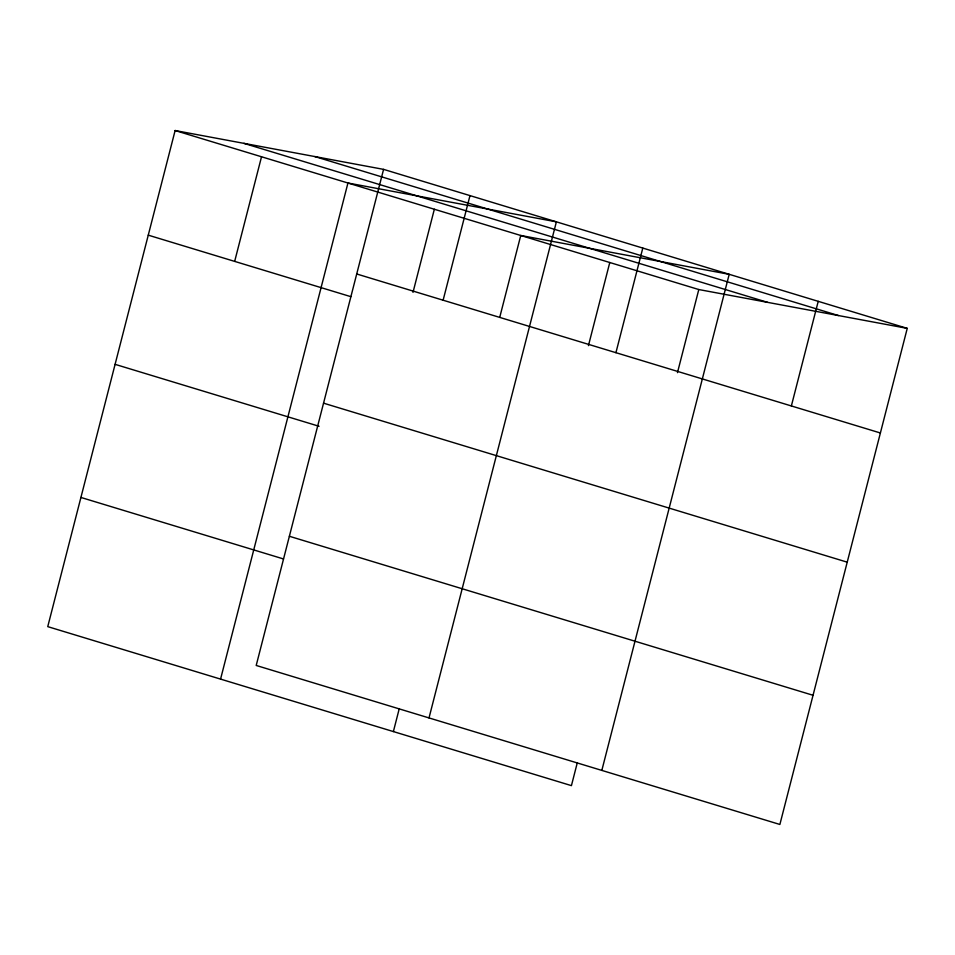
<?xml version="1.0" encoding="UTF-8"?>
<svg xmlns="http://www.w3.org/2000/svg" width="955" height="955" viewBox="0 0 955 955"><rect width="100%" height="100%" fill="white"/><g stroke="black" fill="none" stroke-linecap="round" stroke-linejoin="round"><path stroke-width="1.43" d="M383.576 169.369L256.203 665.456L779.877 824.463L907.25 328.365L383.576 169.369L175.123 130.537L47.75 626.635L571.424 785.631L577.321 762.663M234.667 261.384L261.527 156.775M220.569 679.101L347.942 183.014L556.383 221.835L429.01 717.933M413.002 292.361L434.346 209.241M443.12 300.216L469.979 195.608M393.376 731.578L399.274 708.61M499.775 317.167L520.75 235.479L729.202 274.312L601.829 770.399M588.435 345.626L609.779 262.506M615.927 352.682L642.799 248.073M677.465 372.653L698.797 289.544L907.25 328.365M791.361 405.959L818.22 301.338M314.78 156.548L838.466 315.556M243.907 143.357L767.593 302.353M175.123 130.537L698.797 289.544M356.716 273.978L880.391 432.985M148.264 235.157L350.819 296.659M323.542 403.165L847.216 562.173M115.089 364.344L319.065 426.276M289.365 536.268L813.039 695.276M80.924 497.448L283.48 558.95"/></g></svg>
